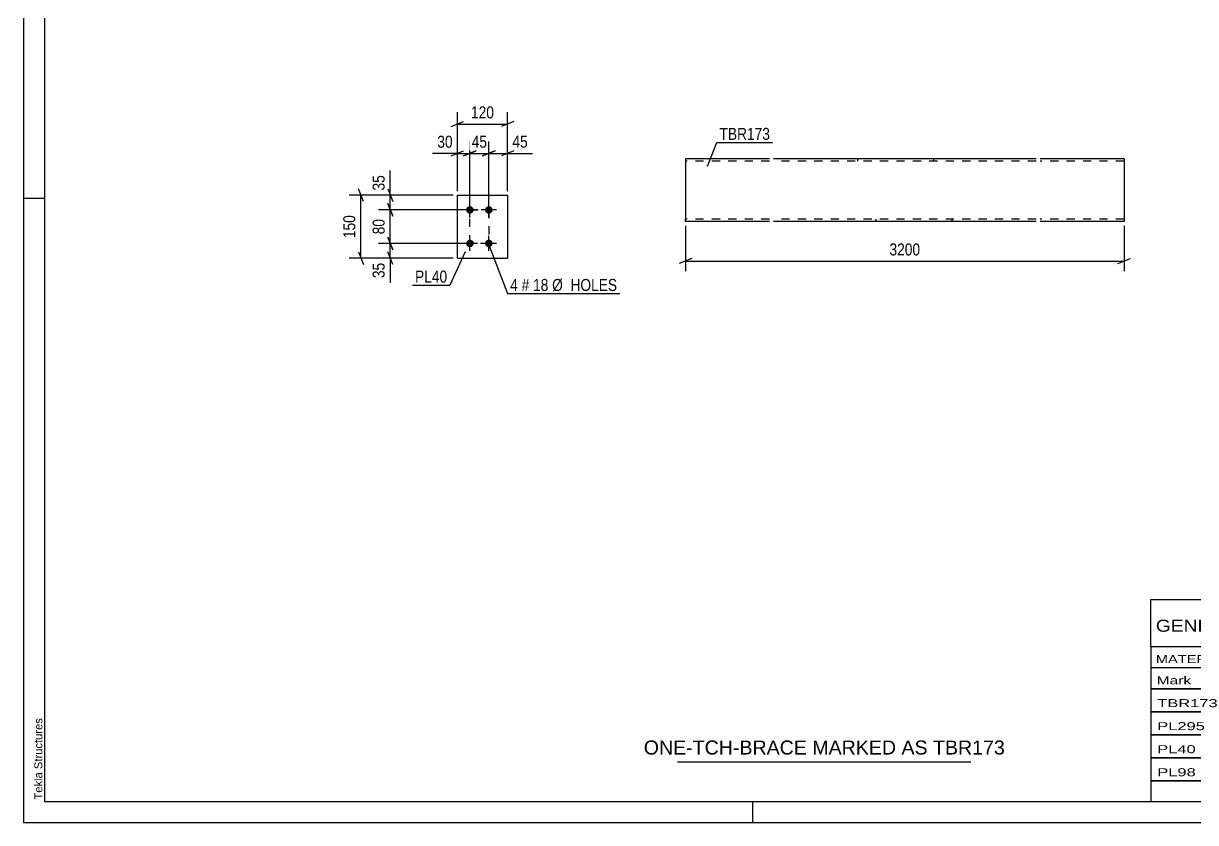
# Model space of a CAD drawing. Header units: millimetres. Extents: x 0 to 594, y 0 to 420.
# Drawn here: x 0 to 279.6, y 0 to 190.8 of the extents above; entities that cross this region are included whole.
import ezdxf

# ---------------------------------------------------------------- set-up
doc = ezdxf.new("R2010")
doc.units = ezdxf.units.MM
doc.linetypes.add('DXK_LINE_DOT2', pattern=[3.9198, 1.9599, -1.9599])
doc.styles.add('Arial', font='ARIAL.TTF', dxfattribs={"height": 0.2})
doc.styles.add('Arial Narrow', font='ARIALN.TTF', dxfattribs={"height": 0.2})

# ---------------------------------------------------------------- blocks, each defined once
blk = doc.blocks.new('Unknown-580870411-1131')
at = {"color": 5, "linetype": 'Continuous'}
for p, q in [((0, 420), (0, 0)), ((5, 415), (5, 5)), ((5, 149), (0, 149)), ((5, 5), (589, 5)), ((174, 0), (174, 5)), ((0, 0), (594, 0))]:
    blk.add_line(p, q, dxfattribs=at)
at = {"color": 174, "linetype": 'Continuous', "style": 'Arial'}
blk.add_text('Tekla Structures', height=1.9102, rotation=90, dxfattribs=at).set_placement((4.5, 5.5))
blk = doc.blocks.new('Part-580870411-2129 - 2123')
at = {"color": 2, "linetype": 'Continuous'}
for p, q in [((103.52, 134.76), (103.52, 149.76)), ((103.52, 149.76), (115.52, 149.76)), ((115.52, 149.76), (115.52, 134.76)), ((103.52, 134.76), (103.52, 134.76)), ((103.52, 134.76), (115.52, 134.76)), ((115.52, 134.76), (115.52, 134.76))]:
    blk.add_line(p, q, dxfattribs=at)
at = {"color": 7, "linetype": 'DXK_LINE_DOT2'}
for p, q in [((103.52, 149.76), (115.52, 149.76)), ((103.52, 134.76), (115.52, 134.76))]:
    blk.add_line(p, q, dxfattribs=at)
blk = doc.blocks.new('Bolt-580870411-2162 - 2123')
at = {"linetype": 'Continuous'}
for points in [[(106.52, 147.16), (106.71, 147.14), (106.89, 147.08), (107.05, 146.99), (107.19, 146.86), (107.3, 146.71), (107.38, 146.54), (107.42, 146.36), (107.42, 146.17), (107.38, 145.98), (107.3, 145.81), (107.19, 145.66), (107.05, 145.53), (106.89, 145.44), (106.71, 145.38), (106.52, 145.36), (106.34, 145.38), (106.16, 145.44), (105.99, 145.53), (105.85, 145.66), (105.74, 145.81), (105.67, 145.98), (105.63, 146.17), (105.63, 146.36), (105.67, 146.54), (105.74, 146.71), (105.85, 146.86), (105.99, 146.99), (106.16, 147.08), (106.34, 147.14)], [(111.02, 147.16), (111.21, 147.14), (111.39, 147.08), (111.55, 146.99), (111.69, 146.86), (111.8, 146.71), (111.88, 146.54), (111.92, 146.36), (111.92, 146.17), (111.88, 145.98), (111.8, 145.81), (111.69, 145.66), (111.55, 145.53), (111.39, 145.44), (111.21, 145.38), (111.02, 145.36), (110.84, 145.38), (110.66, 145.44), (110.49, 145.53), (110.35, 145.66), (110.24, 145.81), (110.17, 145.98), (110.13, 146.17), (110.13, 146.36), (110.17, 146.54), (110.24, 146.71), (110.35, 146.86), (110.49, 146.99), (110.66, 147.08), (110.84, 147.14)], [(106.52, 139.16), (106.71, 139.14), (106.89, 139.08), (107.05, 138.99), (107.19, 138.86), (107.3, 138.71), (107.38, 138.54), (107.42, 138.36), (107.42, 138.17), (107.38, 137.98), (107.3, 137.81), (107.19, 137.66), (107.05, 137.53), (106.89, 137.44), (106.71, 137.38), (106.52, 137.36), (106.34, 137.38), (106.16, 137.44), (105.99, 137.53), (105.85, 137.66), (105.74, 137.81), (105.67, 137.98), (105.63, 138.17), (105.63, 138.36), (105.67, 138.54), (105.74, 138.71), (105.85, 138.86), (105.99, 138.99), (106.16, 139.08), (106.34, 139.14)], [(111.02, 139.16), (111.21, 139.14), (111.39, 139.08), (111.55, 138.99), (111.69, 138.86), (111.8, 138.71), (111.88, 138.54), (111.92, 138.36), (111.92, 138.17), (111.88, 137.98), (111.8, 137.81), (111.69, 137.66), (111.55, 137.53), (111.39, 137.44), (111.21, 137.38), (111.02, 137.36), (110.84, 137.38), (110.66, 137.44), (110.49, 137.53), (110.35, 137.66), (110.24, 137.81), (110.17, 137.98), (110.13, 138.17), (110.13, 138.36), (110.17, 138.54), (110.24, 138.71), (110.35, 138.86), (110.49, 138.99), (110.66, 139.08), (110.84, 139.14)]]:
    blk.add_hatch(color=1, dxfattribs=at).paths.add_polyline_path(points)
at = {"color": 1, "linetype": 'Continuous'}
for p, q in [((108.32, 146.26), (104.72, 146.26)), ((106.52, 144.46), (106.52, 148.06)), ((112.82, 146.26), (109.22, 146.26)), ((111.02, 144.46), (111.02, 148.06)), ((106.52, 136.46), (106.52, 140.06)), ((111.02, 136.46), (111.02, 140.06)), ((108.32, 138.26), (104.72, 138.26)), ((112.82, 138.26), (109.22, 138.26))]:
    blk.add_line(p, q, dxfattribs=at)
blk = doc.blocks.new('Part-580870411-2399 - 2391')
at = {"color": 2, "linetype": 'Continuous'}
for p, q in [((177.96, 158.48), (157.96, 158.48)), ((157.96, 158.48), (157.96, 157.28)), ((157.96, 157.28), (157.96, 144.23)), ((241.58, 158.48), (178.96, 158.48)), ((262.58, 158.48), (242.58, 158.48)), ((262.58, 158.48), (262.58, 158.39)), ((262.58, 158.39), (262.58, 157.28)), ((262.58, 157.28), (262.58, 143.48)), ((157.96, 143.58), (157.96, 144.23)), ((157.96, 143.48), (157.96, 143.58)), ((177.96, 143.48), (157.96, 143.48)), ((241.58, 143.48), (178.96, 143.48)), ((262.58, 143.48), (242.58, 143.48))]:
    blk.add_line(p, q, dxfattribs=at)
at = {"color": 7, "linetype": 'DXK_LINE_DOT2'}
for p, q in [((177.96, 157.88), (157.96, 157.88)), ((241.58, 157.88), (178.96, 157.88)), ((198.96, 158.48), (198.96, 157.88)), ((217.14, 158.48), (217.14, 157.88)), ((262.58, 157.88), (242.58, 157.88)), ((262.58, 158.13), (262.58, 157.28)), ((157.96, 144.23), (157.96, 143.84)), ((157.96, 144.08), (157.96, 144.13)), ((177.96, 144.08), (157.96, 144.08)), ((241.58, 144.08), (178.96, 144.08)), ((203.41, 143.48), (203.41, 144.08)), ((221.58, 143.48), (221.58, 144.08)), ((262.58, 144.08), (242.58, 144.08)), ((262.58, 144.13), (262.58, 144.23)), ((262.58, 144.08), (262.58, 144.13)), ((262.58, 144.08), (262.58, 144.13))]:
    blk.add_line(p, q, dxfattribs=at)
blk = doc.blocks.new('Rectangle-580870411-2346 - 2123')
at = {"color": 1, "linetype": 'DXK_LINE_DOT2'}
blk.add_lwpolyline([(106.52, 146.26), (111.02, 146.26), (111.02, 138.26), (106.52, 138.26), (106.52, 146.26)], close=True, dxfattribs=at)
blk = doc.blocks.new('StraightDimension-580870411-2262 - 2123')
at = {"color": 7, "linetype": 'Continuous'}
for p, q in [((86.92, 151.26), (88.12, 148.26)), ((102.52, 149.76), (84.67, 149.76)), ((87.52, 146.26), (87.52, 149.76)), ((105.52, 146.26), (84.67, 146.26)), ((88.12, 144.76), (86.92, 147.76))]:
    blk.add_line(p, q, dxfattribs=at)
at = {"color": 0}
blk.add_wipeout([(86.77, 155.14), (82.57, 155.14), (82.57, 150.29), (86.77, 150.29)], dxfattribs=at)
at = {"color": 7, "linetype": 'Continuous'}
blk.add_line((87.52, 149.76), (87.52, 155.67), dxfattribs=at)
blk.add_line((87.52, 149.76), (87.52, 155.67), dxfattribs=at)
at = {"color": 3, "style": 'Arial Narrow'}
blk.add_text('35', height=2.863, rotation=90.0002, dxfattribs=at).set_placement((86.17, 150.89))
blk = doc.blocks.new('StraightDimension-580870411-2239 - 2123')
at = {"color": 7, "linetype": 'Continuous'}
for p, q in [((105.52, 138.26), (84.67, 138.26)), ((86.92, 139.76), (88.12, 136.76)), ((87.52, 134.76), (87.52, 138.26)), ((102.52, 134.76), (84.67, 134.76)), ((88.12, 133.26), (86.92, 136.26))]:
    blk.add_line(p, q, dxfattribs=at)
at = {"color": 0}
blk.add_wipeout([(86.77, 134.24), (82.57, 134.24), (82.57, 129.38), (86.77, 129.38)], dxfattribs=at)
at = {"color": 7, "linetype": 'Continuous'}
blk.add_line((87.52, 134.76), (87.52, 128.86), dxfattribs=at)
blk.add_line((87.52, 134.76), (87.52, 128.86), dxfattribs=at)
at = {"color": 3, "style": 'Arial Narrow'}
blk.add_text('35', height=2.863, rotation=90.0002, dxfattribs=at).set_placement((86.17, 129.98))
blk = doc.blocks.new('StraightDimension-580870411-2252 - 2123')
at = {"color": 7, "linetype": 'Continuous'}
for p, q in [((105.52, 146.26), (84.67, 146.26)), ((86.92, 147.76), (88.12, 144.76)), ((87.52, 138.26), (87.52, 146.26)), ((105.52, 138.26), (84.67, 138.26)), ((88.12, 136.76), (86.92, 139.76))]:
    blk.add_line(p, q, dxfattribs=at)
at = {"color": 0}
blk.add_wipeout([(86.77, 144.69), (82.57, 144.69), (82.57, 139.83), (86.77, 139.83)], dxfattribs=at)
at = {"color": 3, "style": 'Arial Narrow'}
blk.add_text('80', height=2.863, rotation=90.0002, dxfattribs=at).set_placement((86.17, 140.43))
blk = doc.blocks.new('StraightDimension-580870411-2276 - 2123')
at = {"color": 7, "linetype": 'Continuous'}
for p, q in [((81.12, 148.26), (79.92, 151.26)), ((102.52, 149.76), (77.67, 149.76)), ((80.52, 134.76), (80.52, 149.76)), ((102.52, 134.76), (77.67, 134.76)), ((79.92, 136.26), (81.12, 133.26))]:
    blk.add_line(p, q, dxfattribs=at)
at = {"color": 0}
blk.add_wipeout([(79.77, 145.6), (75.57, 145.6), (75.57, 138.92), (79.77, 138.92)], dxfattribs=at)
at = {"color": 3, "style": 'Arial Narrow'}
blk.add_text('150', height=2.863, rotation=90.0002, dxfattribs=at).set_placement((79.17, 139.52))
blk = doc.blocks.new('StraightDimension-580870411-2293 - 2123')
at = {"color": 7, "linetype": 'Continuous'}
for p, q in [((103.52, 150.76), (103.52, 162.61)), ((106.52, 147.26), (106.52, 162.61)), ((102.02, 159.16), (105.02, 160.36)), ((103.52, 159.76), (106.52, 159.76)), ((108.02, 160.36), (105.02, 159.16))]:
    blk.add_line(p, q, dxfattribs=at)
at = {"color": 0}
blk.add_wipeout([(103, 160.51), (103, 164.71), (98.14, 164.71), (98.14, 160.51)], dxfattribs=at)
at = {"color": 7, "linetype": 'Continuous'}
blk.add_line((103.52, 159.76), (97.62, 159.76), dxfattribs=at)
blk.add_line((103.52, 159.76), (97.62, 159.76), dxfattribs=at)
at = {"color": 3, "style": 'Arial Narrow'}
blk.add_text('30', height=2.863, dxfattribs=at).set_placement((98.74, 161.11))
blk = doc.blocks.new('StraightDimension-580870411-2306 - 2123')
at = {"color": 7, "linetype": 'Continuous'}
for p, q in [((106.52, 147.26), (106.52, 162.61)), ((111.02, 147.26), (111.02, 162.61)), ((105.02, 159.16), (108.02, 160.36)), ((106.52, 159.76), (111.02, 159.76)), ((112.52, 160.36), (109.52, 159.16))]:
    blk.add_line(p, q, dxfattribs=at)
at = {"color": 0}
blk.add_wipeout([(111.2, 160.51), (111.2, 164.71), (106.34, 164.71), (106.34, 160.51)], dxfattribs=at)
at = {"color": 3, "style": 'Arial Narrow'}
blk.add_text('45', height=2.863, dxfattribs=at).set_placement((106.94, 161.11))
blk = doc.blocks.new('StraightDimension-580870411-2316 - 2123')
at = {"color": 7, "linetype": 'Continuous'}
for p, q in [((111.02, 147.26), (111.02, 162.61)), ((115.52, 150.76), (115.52, 162.61)), ((109.52, 159.16), (112.52, 160.36)), ((111.02, 159.76), (115.52, 159.76)), ((117.02, 160.36), (114.02, 159.16))]:
    blk.add_line(p, q, dxfattribs=at)
at = {"color": 0}
blk.add_wipeout([(120.9, 160.51), (120.9, 164.71), (116.05, 164.71), (116.05, 160.51)], dxfattribs=at)
at = {"color": 7, "linetype": 'Continuous'}
blk.add_line((115.52, 159.76), (121.43, 159.76), dxfattribs=at)
blk.add_line((115.52, 159.76), (121.43, 159.76), dxfattribs=at)
at = {"color": 3, "style": 'Arial Narrow'}
blk.add_text('45', height=2.863, dxfattribs=at).set_placement((116.65, 161.11))
blk = doc.blocks.new('StraightDimension-580870411-2330 - 2123')
at = {"color": 7, "linetype": 'Continuous'}
for p, q in [((103.52, 150.76), (103.52, 169.61)), ((115.52, 150.76), (115.52, 169.61)), ((102.02, 166.16), (105.02, 167.36)), ((103.52, 166.76), (115.52, 166.76)), ((117.02, 167.36), (114.02, 166.16))]:
    blk.add_line(p, q, dxfattribs=at)
at = {"color": 0}
blk.add_wipeout([(112.86, 167.51), (112.86, 171.71), (106.18, 171.71), (106.18, 167.51)], dxfattribs=at)
at = {"color": 3, "style": 'Arial Narrow'}
blk.add_text('120', height=2.863, dxfattribs=at).set_placement((106.78, 168.11))
blk = doc.blocks.new('StraightDimension-580870411-2404 - 2391')
at = {"color": 7, "linetype": 'Continuous'}
for p, q in [((157.96, 142.48), (157.96, 131.64)), ((262.58, 142.48), (262.58, 131.64)), ((159.46, 134.64), (156.46, 133.44)), ((261.08, 133.44), (264.08, 134.64)), ((157.96, 134.04), (262.58, 134.04))]:
    blk.add_line(p, q, dxfattribs=at)
at = {"color": 0}
blk.add_wipeout([(214.53, 134.79), (214.53, 138.99), (206.01, 138.99), (206.01, 134.79)], dxfattribs=at)
at = {"color": 3, "style": 'Arial Narrow'}
blk.add_text('3200', height=2.863, dxfattribs=at).set_placement((206.61, 135.39))
blk = doc.blocks.new('Unknown-580870411-4955')
at = {"color": 7, "linetype": 'Continuous'}
for p, q in [((269, 53.25), (429, 53.25)), ((269, 42), (269, 53.25)), ((429, 53.25), (429, 42)), ((269, 42), (429, 42)), ((269, 42), (269, 37)), ((429, 42), (429, 37)), ((269, 37), (429, 37)), ((269, 37), (269, 32)), ((293, 37), (293, 32)), ((328.5, 37), (328.5, 32)), ((354.5, 37), (354.5, 32)), ((367.5, 37), (367.5, 32)), ((385, 37), (385, 32)), ((407, 37), (407, 32)), ((429, 37), (429, 32)), ((269, 32), (429, 32)), ((269, 31.95), (269, 26.55)), ((269, 31.95), (429, 31.95)), ((293, 32), (293, 26.5)), ((328.5, 32), (328.5, 26.5)), ((354.5, 32), (354.5, 26.5)), ((367.5, 32), (367.5, 26.5)), ((385, 32), (385, 26.5)), ((407, 32), (407, 26.5)), ((429, 31.95), (429, 26.55)), ((269, 26.55), (429, 26.55)), ((269, 26.45), (269, 21.05)), ((269, 26.45), (429, 26.45)), ((293, 26.5), (293, 21)), ((328.5, 26.5), (328.5, 21)), ((354.5, 26.5), (354.5, 21)), ((367.5, 26.5), (367.5, 21)), ((385, 26.5), (385, 21)), ((407, 26.5), (407, 21)), ((429, 26.45), (429, 21.05)), ((269, 21.05), (429, 21.05)), ((269, 20.95), (269, 15.55)), ((269, 20.95), (429, 20.95)), ((293, 21), (293, 15.5)), ((328.5, 21), (328.5, 15.5)), ((354.5, 21), (354.5, 15.5)), ((367.5, 21), (367.5, 15.5)), ((385, 21), (385, 15.5)), ((407, 21), (407, 15.5)), ((429, 20.95), (429, 15.55)), ((269, 15.55), (429, 15.55)), ((269, 15.45), (269, 10.05)), ((269, 15.45), (429, 15.45)), ((293, 15.5), (293, 10)), ((328.5, 15.5), (328.5, 10)), ((354.5, 15.5), (354.5, 10)), ((367.5, 15.5), (367.5, 10)), ((385, 15.5), (385, 10)), ((407, 15.5), (407, 10)), ((429, 15.45), (429, 10.05)), ((269, 10.05), (429, 10.05)), ((269, 10), (429, 10)), ((269, 10), (269, 5)), ((385, 10), (385, 5)), ((407, 10), (407, 5)), ((429, 10), (429, 5)), ((269, 5), (429, 5))]:
    blk.add_line(p, q, dxfattribs=at)
at = {"color": 7, "style": 'Arial Narrow'}
for s, height, width, p in [('GENERAL NOTES & WELD DETAILS :', 2.8633, 1.4, (270.15, 45.56)), ('REFER TYP DRAWING TYP-01', 1.9089, 1.6, (353.7, 45.66)), ("MATERIAL LIST FOR ASSEMBLY MK'D", 1.9089, 1.6, (270.15, 38.06)), ('TBR173', 1.909, 1.794707, (361.59, 37.97)), ('1', 1.91, 1.794707, (391.08, 38.06)), ('No. Required', 1.9089, 1.6, (400.41, 38.06)), ('Mark', 1.909, 1.7, (270.34, 33)), ('Profile', 1.909, 1.7, (303.41, 33)), ('Material', 1.909, 1.7, (333.54, 33.06)), ('No.', 1.909, 1.7, (358.5, 33.06)), ('Length', 1.909, 1.7, (369, 33.06)), ('Area', 1.909, 1.7, (391.5, 33.06)), ('Weight', 1.909, 1.7, (411, 33.06))]:
    blk.add_text(s, height=height, dxfattribs=dict(at, width=width)).set_placement(p)
at = {"color": 7, "linetype": 'Continuous', "style": 'Arial Narrow'}
for s, height, width, p in [('TBR173', 1.909, 1.794707, (270.5, 27.56)), ('SHS150*6', 1.909, 1.794707, (295, 27.56)), ('E350', 1.909, 1.794707, (334.74, 27.56)), ('1', 1.91, 1.794707, (358.86, 27.56)), ('3200', 1.909, 1.794707, (371.58, 27.56)), ('1.9', 1.909, 1.794707, (395.32, 27.56)), ('86.6', 1.909, 1.794707, (414.14, 27.56)), ('PL295', 1.909, 1.794707, (270.5, 22.06)), ('PL12*170', 1.909, 1.794707, (295, 22.06)), ('E350', 1.909, 1.794707, (334.74, 22.06)), ('1', 1.91, 1.794707, (358.86, 22.06)), ('465', 1.909, 1.794707, (373.77, 22.06)), ('0.2', 1.909, 1.794707, (395.32, 22.06)), ('7.4', 1.909, 1.794707, (416.33, 22.06)), ('PL40', 1.909, 1.794707, (270.5, 16.56)), ('PL10*120', 1.909, 1.794707, (295, 16.56)), ('E350', 1.909, 1.794707, (334.74, 16.56)), ('4', 1.91, 1.794707, (358.86, 16.56)), ('150', 1.909, 1.794707, (373.77, 16.56)), ('0.0', 1.909, 1.794707, (395.32, 16.56)), ('5.7', 1.909, 1.794707, (416.33, 16.56)), ('PL98', 1.909, 1.794707, (270.5, 11.06)), ('PL10*170', 1.909, 1.794707, (295, 11.06)), ('E350', 1.909, 1.794707, (334.74, 11.06)), ('2', 1.91, 1.794707, (358.86, 11.06)), ('170', 1.909, 1.794707, (373.77, 11.06)), ('0.1', 1.909, 1.794707, (395.32, 11.06)), ('4.5', 1.909, 1.794707, (416.33, 11.06)), ('Total', 1.909, 1.7, (371.33, 6.5)), ('2.4', 1.909, 1.794707, (394.83, 6.5)), ('104.2', 1.909, 1.794707, (411.96, 6.5))]:
    blk.add_text(s, height=height, dxfattribs=dict(at, width=width)).set_placement(p)
blk = doc.blocks.new('Unknown-580870411-4956')
at = {"color": 7, "linetype": 'Continuous'}
blk.add_line((156, 14.5), (226, 14.5), dxfattribs=at)
at = {"color": 7, "style": 'Arial'}
blk.add_text('ONE-TCH-BRACE MARKED AS TBR173', height=3.3428, dxfattribs=at).set_placement((147.99, 16.25))
blk = doc.blocks.new('Mark-580870411-2125 - 2123')
at = {"color": 0}
blk.add_wipeout([(101.11, 128.9), (101.11, 131.9), (93.43, 131.9), (93.43, 128.9)], dxfattribs=at)
blk.add_wipeout([(101.11, 128.9), (101.11, 131.9), (93.43, 131.9), (93.43, 128.9)], dxfattribs=at)
at = {"color": 30, "linetype": 'Continuous'}
for p in [(105.36, 136.26), (92.83, 128.3)]:
    blk.add_line(p, (101.71, 128.3), dxfattribs=at)
at = {"color": 3, "style": 'Arial Narrow'}
blk.add_text('PL40', height=2.863, dxfattribs=at).set_placement((93.43, 128.9))
blk = doc.blocks.new('Mark-580870411-2158 - 2123')
at = {"color": 0}
blk.add_wipeout([(117.95, 126.91), (117.95, 129.91), (116.12, 129.91), (116.12, 126.91)], dxfattribs=at)
blk.add_wipeout([(117.95, 126.91), (117.95, 129.91), (116.12, 129.91), (116.12, 126.91)], dxfattribs=at)
at = {"color": 7, "linetype": 'Continuous'}
blk.add_line((110.85, 138.35), (115.52, 126.31), dxfattribs=at)
at = {"color": 0}
blk.add_wipeout([(120.68, 126.91), (120.68, 129.91), (118.85, 129.91), (118.85, 126.91)], dxfattribs=at)
blk.add_wipeout([(120.68, 126.91), (120.68, 129.91), (118.85, 129.91), (118.85, 126.91)], dxfattribs=at)
at = {"color": 3, "style": 'Arial Narrow'}
blk.add_text('4', height=2.86, dxfattribs=at).set_placement((116.12, 126.91))
at = {"color": 0}
blk.add_wipeout([(125.23, 126.91), (125.23, 129.91), (121.58, 129.91), (121.58, 126.91)], dxfattribs=at)
blk.add_wipeout([(125.23, 126.91), (125.23, 129.91), (121.58, 129.91), (121.58, 126.91)], dxfattribs=at)
at = {"color": 3, "style": 'Arial Narrow'}
blk.add_text('#', height=2.86, dxfattribs=at).set_placement((118.85, 126.91))
at = {"color": 0}
blk.add_wipeout([(141.66, 126.91), (141.66, 129.91), (126.13, 129.91), (126.13, 126.91)], dxfattribs=at)
blk.add_wipeout([(141.66, 126.91), (141.66, 129.91), (126.13, 129.91), (126.13, 126.91)], dxfattribs=at)
at = {"color": 7, "linetype": 'Continuous'}
blk.add_line((115.52, 126.31), (142.26, 126.31), dxfattribs=at)
at = {"color": 3, "style": 'Arial Narrow'}
for s, p in [('18', (121.58, 126.91)), ('Ø  HOLES', (126.13, 126.91))]:
    blk.add_text(s, height=2.863, dxfattribs=at).set_placement(p)
blk = doc.blocks.new('Mark-580870411-2395 - 2391')
at = {"color": 0}
blk.add_wipeout([(178.11, 162.98), (178.11, 165.98), (166.06, 165.98), (166.06, 162.98)], dxfattribs=at)
blk.add_wipeout([(178.11, 162.98), (178.11, 165.98), (166.06, 165.98), (166.06, 162.98)], dxfattribs=at)
at = {"color": 30, "linetype": 'Continuous'}
for p, q in [((163.23, 156.73), (165.46, 162.38)), ((165.46, 162.38), (178.71, 162.38))]:
    blk.add_line(p, q, dxfattribs=at)
at = {"color": 3, "style": 'Arial Narrow'}
blk.add_text('TBR173', height=2.863, dxfattribs=at).set_placement((166.06, 162.98))

msp = doc.modelspace()

# ---------------------------------------------------------------- block references
for name in ['Unknown-580870411-1131', 'Part-580870411-2399 - 2391', 'Part-580870411-2129 - 2123', 'Bolt-580870411-2162 - 2123', 'Rectangle-580870411-2346 - 2123', 'Unknown-580870411-4955', 'Unknown-580870411-4956']:
    msp.add_blockref(name, (0, 0))

# ---------------------------------------------------------------- next in the draw order: block references
for name in ['Mark-580870411-2395 - 2391', 'StraightDimension-580870411-2262 - 2123', 'StraightDimension-580870411-2404 - 2391', 'StraightDimension-580870411-2239 - 2123', 'Mark-580870411-2158 - 2123']:
    msp.add_blockref(name, (0, 0))

# ---------------------------------------------------------------- next in the draw order: block references
msp.add_blockref('StraightDimension-580870411-2252 - 2123', (0, 0))

# ---------------------------------------------------------------- next in the draw order: block references
msp.add_blockref('StraightDimension-580870411-2276 - 2123', (0, 0))

# ---------------------------------------------------------------- next in the draw order: block references
for name in ['StraightDimension-580870411-2293 - 2123', 'Mark-580870411-2125 - 2123']:
    msp.add_blockref(name, (0, 0))

# ---------------------------------------------------------------- next in the draw order: block references
msp.add_blockref('StraightDimension-580870411-2306 - 2123', (0, 0))

# ---------------------------------------------------------------- next in the draw order: block references
msp.add_blockref('StraightDimension-580870411-2316 - 2123', (0, 0))

# ---------------------------------------------------------------- next in the draw order: block references
msp.add_blockref('StraightDimension-580870411-2330 - 2123', (0, 0))

doc.saveas('drawing.dxf')
